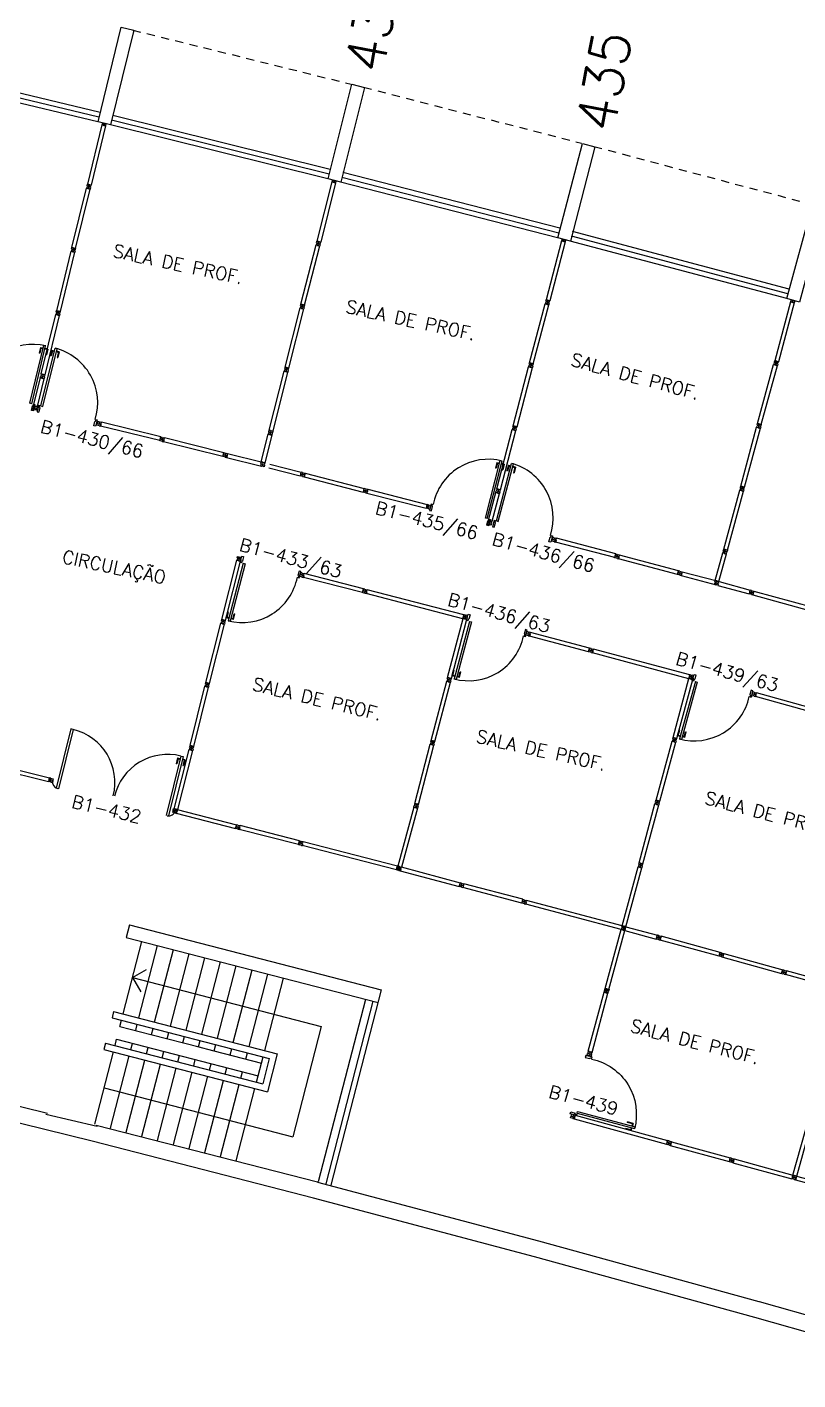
# Model space of a CAD drawing. Header units: millimetres. Extents: x 2757 to 3055, y 1102 to 1216.
# Drawn here: x 3011.05 to 3022.92, y 1173.91 to 1194.72 of the extents above; entities that cross this region are included whole.
import ezdxf

# ---------------------------------------------------------------- set-up
doc = ezdxf.new("R2010")
doc.units = ezdxf.units.MM
doc.linetypes.add('HIDDEN2', pattern=[0.1875, 0.125, -0.0625])
for name, color, linetype in [('BANC', 2, 'Continuous'), ('DIV', 2, 'Continuous'), ('ESC', 1, 'Continuous'), ('ESQ', 1, 'Continuous'), ('ESTR', 3, 'Continuous'), ('NOPILAR1', 2, 'Continuous'), ('PROJ', 1, 'HIDDEN2'), ('TEXTO', 2, 'Continuous'), ('TEXTO-ENDEREÇO', 2, 'Continuous'), ('USO1', 2, 'Continuous')]:
    doc.layers.add(name, color=color, linetype=linetype)
doc.styles.add('1', font='romans.shx')
doc.styles.add('NOPILAR', font='simplex.shx', dxfattribs={"height": 0.6})
doc.styles.add('UNB-100', font='simplex.shx', dxfattribs={"height": 0.2})
doc.styles.add('UNB-100-1', font='simplex.shx', dxfattribs={"height": 0.2})
doc.dimstyles.new('1-600', dxfattribs={"dimtxt": 1.1, "dimasz": 2.5, "dimexe": 2, "dimexo": 4, "dimgap": 0.2, "dimtad": 1, "dimdec": 0, "dimzin": 4, "dimdsep": 46, "dimlunit": 6, "dimtxsty": '1', "dimblk1": 'NONE', "dimblk2": 'NONE', "dimsah": 1, "dimcen": 0, "dimclrd": 2, "dimclre": 2, "dimclrt": 2, "dimadec": 0, "dimazin": 0, "dimtfac": 1, "dimtdec": 0, "dimtmove": 2, "dimatfit": 3, "dimldrblk": 'NONE', "dimfxl": 1, "dimtolj": 1, "dimtzin": 0, "dimarcsym": 0})

# ---------------------------------------------------------------- blocks, each defined once
blk = doc.blocks.new('DIVMT-SLC')
for p, q in [((-0.03, 0.03), (-0.03, 0.006)), ((-0.008, 0.03), (-0.03, 0.03)), ((-0.0185, 0.006), (-0.03, 0.006)), ((-0.0185, -0.006), (-0.0185, 0.006)), ((-0.008, 0.03), (-0.008, 0.02)), ((-0.008, 0.02), (0.008, 0.02)), ((-0.0051, 0), (0.0051, 0)), ((0.0051, 0), (-0.0051, 0)), ((-0.0051, 0), (0.0051, 0)), ((0, -0.0051), (0, 0.0051)), ((0, 0.0051), (0, -0.0051)), ((0.008, 0.03), (0.008, 0.02)), ((0.008, 0.03), (0.03, 0.03)), ((0.0205, 0.006), (0.03, 0.006)), ((0.0205, -0.006), (0.0205, 0.006)), ((0.0205, 0.006), (0.0205, -0.006)), ((0.0205, 0.006), (0.03, 0.006)), ((0.97, 0.03), (0.03, 0.03)), ((0.03, 0.006), (0.03, 0.03)), ((0.03, -0.03), (0.03, 0.03)), ((0.03, -0.005), (0.03, 0.005)), ((0.97, -0.03), (0.97, 0.03)), ((0.97, 0.03), (0.97, 0.009)), ((0.97, 0.009), (0.97, 0.027)), ((0.9795, 0.006), (0.97, 0.006)), ((0.97, -0.005), (0.97, 0.005)), ((0.9795, 0.006), (0.9795, -0.006)), ((1.0051, 0), (0.9949, 0)), ((1, 0.0051), (1, -0.0051)), ((-0.0185, -0.006), (-0.03, -0.006)), ((-0.03, -0.03), (-0.03, -0.006)), ((-0.008, -0.03), (-0.03, -0.03)), ((-0.008, -0.03), (-0.008, -0.02)), ((-0.008, -0.02), (0.008, -0.02)), ((0.008, -0.03), (0.008, -0.02)), ((0.008, -0.03), (0.03, -0.03)), ((0.0205, -0.006), (0.03, -0.006)), ((0.0205, -0.006), (0.03, -0.006)), ((0.03, -0.006), (0.03, -0.03)), ((0.97, -0.03), (0.03, -0.03)), ((0.9795, -0.006), (0.97, -0.006)), ((0.97, -0.009), (0.97, -0.027))]:
    blk.add_line(p, q)
blk = doc.blocks.new('DIV-SLC')
for p, q in [((-0.0051, 0), (0.0051, 0)), ((0, -0.0051), (0, 0.0051)), ((0.0205, 0.006), (0.03, 0.006)), ((0.0205, -0.006), (0.0205, 0.006)), ((0.03, 0.03), (0.97, 0.03)), ((0.03, 0.03), (0.03, -0.03)), ((0.03, 0.009), (0.03, 0.027)), ((0.03, 0.005), (0.03, -0.005)), ((0.97, 0.03), (0.97, -0.03)), ((0.9795, 0.006), (0.97, 0.006)), ((0.97, 0.005), (0.97, -0.005)), ((0.9795, -0.006), (0.9795, 0.006)), ((1.0051, 0), (0.9949, 0)), ((0.9949, 0), (1.0051, 0)), ((1, -0.0051), (1, 0.0051)), ((0.0205, -0.006), (0.03, -0.006)), ((0.03, -0.03), (0.03, -0.009)), ((0.03, -0.009), (0.03, -0.027)), ((0.03, -0.03), (0.97, -0.03)), ((0.9795, -0.006), (0.97, -0.006))]:
    blk.add_line(p, q)
blk = doc.blocks.new('MTT-SLC')
for p, q in [((-0.008, 0.03), (-0.03, 0.03)), ((-0.03, 0.03), (-0.03, 0.006)), ((-0.0185, 0.006), (-0.03, 0.006)), ((-0.0185, -0.006), (-0.0185, 0.006)), ((-0.008, 0.03), (-0.008, 0.02)), ((-0.008, 0.02), (0.008, 0.02)), ((-0.0051, 0), (0.0051, 0)), ((0, -0.0051), (0, 0.0051)), ((0.008, 0.03), (0.03, 0.03)), ((0.008, 0.03), (0.008, 0.02)), ((0.0205, -0.006), (0.0205, 0.006)), ((0.0205, 0.006), (0.03, 0.006)), ((0.03, 0.006), (0.03, 0.03)), ((-0.03, -0.03), (-0.03, -0.006)), ((-0.0185, -0.006), (-0.03, -0.006)), ((-0.008, -0.03), (-0.03, -0.03)), ((-0.008, -0.02), (0.008, -0.02)), ((-0.008, -0.03), (-0.008, -0.02)), ((0.008, -0.03), (0.008, -0.02)), ((0.008, -0.03), (0.03, -0.03)), ((0.0205, -0.006), (0.03, -0.006)), ((0.03, -0.006), (0.03, -0.03))]:
    blk.add_line(p, q)
blk = doc.blocks.new('PDVDP-SLC')
for p, q in [((0.112, 0.84), (0.112, -0.1)), ((0.147, 0.84), (0.112, 0.84)), ((0.147, 0.84), (0.147, -0.1)), ((1.853, 0.84), (1.888, 0.84)), ((1.853, 0.84), (1.853, -0.1)), ((1.888, 0.84), (1.888, -0.1)), ((0.009, 0), (-0.009, 0)), ((0, -0.012), (0, 0.01)), ((0.147, -0.1), (0.112, -0.1))]:
    blk.add_line(p, q)
for centre, radius, start, end in [((0.148, -0.002), 0.843, 0, 90), ((1.853, -0.002), 0.843, 90, 180), ((0.131, 0), 0.101, 180, 270), ((1.87, 0), 0.101, 270, 0)]:
    blk.add_arc(centre, radius, start, end)
blk = doc.blocks.new('ESCBSL-SLC')
for p, q in [((0.005, 3.105), (4.007, 3.105)), ((0.005, 3.105), (0.005, 2.905)), ((4.007, 3.105), (4.007, 0.005)), ((0.005, 2.905), (4.007, 2.905)), ((0.254, 1.755), (0.254, 2.905)), ((0.504, 1.755), (0.504, 2.905)), ((0.754, 1.755), (0.754, 2.905)), ((1.004, 1.755), (1.004, 2.905)), ((1.254, 1.755), (1.254, 2.905)), ((1.504, 1.755), (1.504, 2.905)), ((1.754, 1.755), (1.754, 2.905)), ((2.004, 1.755), (2.004, 2.905)), ((2.254, 1.755), (2.254, 2.905)), ((2.504, 1.755), (2.504, 2.905)), ((3.807, 2.905), (3.807, 0.005)), ((3.927, 2.905), (3.927, 0.005)), ((0.102, 1.755), (2.702, 1.755)), ((0.102, 1.755), (0.102, 1.655)), ((2.702, 1.755), (2.702, 1.152)), ((0.102, 1.655), (2.602, 1.655)), ((0.254, 1.555), (0.254, 1.655)), ((0.254, 1.555), (0.747, 1.555)), ((0.504, 1.555), (0.504, 1.655)), ((0.747, 1.555), (1.533, 1.555)), ((0.754, 1.555), (0.754, 1.655)), ((1.004, 1.555), (1.004, 1.655)), ((1.254, 1.555), (1.254, 1.655)), ((1.468, 1.555), (1.745, 1.555)), ((1.504, 1.555), (1.504, 1.655)), ((1.745, 1.555), (2.504, 1.555)), ((1.754, 1.555), (1.754, 1.655)), ((2.004, 1.555), (2.004, 1.655)), ((2.254, 1.555), (2.254, 1.655)), ((2.504, 1.252), (2.504, 1.655)), ((2.602, 1.655), (2.602, 1.252)), ((0.102, 1.252), (2.602, 1.252)), ((0.102, 1.252), (0.102, 1.152)), ((0.254, 1.352), (2.504, 1.352)), ((0.254, 1.252), (0.254, 1.352)), ((0.504, 1.252), (0.504, 1.352)), ((0.754, 1.252), (0.754, 1.352)), ((1.004, 1.252), (1.004, 1.352)), ((1.254, 1.252), (1.254, 1.352)), ((1.504, 1.252), (1.504, 1.352)), ((1.754, 1.252), (1.754, 1.352)), ((2.004, 1.252), (2.004, 1.352)), ((2.254, 1.252), (2.254, 1.352)), ((0.102, 1.152), (2.702, 1.152)), ((0.254, 0.005), (0.254, 1.152)), ((0.504, 0.005), (0.504, 1.152)), ((0.754, 0.005), (0.754, 1.152)), ((1.004, 0.005), (1.004, 1.152)), ((1.254, 0.005), (1.254, 1.152)), ((1.504, 0.005), (1.504, 1.152)), ((1.754, 0.005), (1.754, 1.152)), ((2.004, 0.005), (2.004, 1.152)), ((2.254, 0.005), (2.254, 1.152)), ((2.504, 0.005), (2.504, 1.152))]:
    blk.add_line(p, q)
blk = doc.blocks.new('PDV2E-SLC')
at = {"layer": 'DIV', "color": 1}
for p, q in [((0.023, 0.925), (0.063, 0.925)), ((0.023, 0.925), (0.023, 0.835)), ((0.033, 0.835), (0.023, 0.835)), ((0.033, 0.915), (0.063, 0.915)), ((0.033, 0.915), (0.033, 0.835)), ((0.138, 0.925), (0.097, 0.925)), ((0.128, 0.915), (0.097, 0.915)), ((0.128, 0.915), (0.128, 0.835)), ((0.128, 0.835), (0.137, 0.835)), ((0.138, 0.925), (0.138, 0.835))]:
    blk.add_line(p, q, dxfattribs=at)
at = {"layer": 'DIV'}
for p, q in [((0.065, 0.05), (0.065, 0.965)), ((0.095, 0.965), (0.065, 0.965)), ((0.095, 0.05), (0.095, 0.965)), ((0.049, 0.05), (0.029, 0.05)), ((0.029, 0.05), (0.029, 0.035)), ((0.029, 0.035), (0.029, -0.035)), ((0.049, 0.02), (0.049, 0.05)), ((0.049, 0.02), (0.059, 0.02)), ((0.059, -0.05), (0.059, 0.02)), ((0.065, 0.05), (0.095, 0.05)), ((0.928, -0.05), (0.928, 0.02)), ((0.938, 0.02), (0.928, 0.02)), ((0.938, 0.05), (0.958, 0.05)), ((0.938, 0.02), (0.938, 0.05)), ((0.958, 0.05), (0.958, 0.035)), ((0.958, 0.035), (0.958, -0.035)), ((0.029, -0.035), (0.029, -0.05)), ((0.029, -0.05), (0.059, -0.05)), ((0.958, -0.05), (0.928, -0.05)), ((0.958, -0.035), (0.958, -0.05))]:
    blk.add_line(p, q, dxfattribs=at)
at = {"layer": 'DIV', "color": 1}
blk.add_arc((0.062, 0.1), 0.865, 356.6786, 90, dxfattribs=at)
blk = doc.blocks.new('DIVINI-SLC')
for p, q in [((-0.005, 0), (0.005, 0)), ((-0.005, 0), (0.005, 0)), ((0.008, 0.02), (0, 0.02)), ((0, 0.001), (0, 0.02)), ((0, -0.005), (0, 0.005)), ((0, -0.005), (0, 0.005)), ((0, -0.02), (0, 0.001)), ((0.008, 0.03), (0.03, 0.03)), ((0.008, 0.03), (0.008, 0.02)), ((0.02, 0.006), (0.03, 0.006)), ((0.02, 0.006), (0.02, -0.006)), ((0.02, -0.006), (0.02, 0.006)), ((0.02, 0.006), (0.03, 0.006)), ((0.02, -0.004), (0.02, 0.004)), ((0.023, 0.006), (0.027, 0.006)), ((0.03, -0.03), (0.03, 0.03)), ((0.03, 0.03), (0.03, -0.03)), ((0.03, 0.03), (0.97, 0.03)), ((0.03, 0.009), (0.03, 0.027)), ((0.03, 0.009), (0.03, 0.027)), ((0.03, -0.005), (0.03, 0.005)), ((0.03, 0.005), (0.03, -0.005)), ((0.97, 0.03), (0.97, -0.03)), ((0.98, 0.006), (0.97, 0.006)), ((0.97, 0.005), (0.97, -0.005)), ((0.98, -0.006), (0.98, 0.006)), ((0.995, 0), (1.005, 0)), ((1.005, 0), (0.995, 0)), ((1, -0.005), (1, 0.005)), ((0, -0.02), (0.008, -0.02)), ((0.008, -0.03), (0.008, -0.02)), ((0.008, -0.03), (0.03, -0.03)), ((0.02, -0.006), (0.03, -0.006)), ((0.02, -0.006), (0.03, -0.006)), ((0.023, -0.006), (0.027, -0.006)), ((0.03, -0.009), (0.03, -0.027)), ((0.03, -0.009), (0.03, -0.027)), ((0.03, -0.03), (0.03, -0.009)), ((0.03, -0.03), (0.97, -0.03)), ((0.98, -0.006), (0.97, -0.006))]:
    blk.add_line(p, q)
blk = doc.blocks.new('MDIVMT-SLC')
for p, q in [((-0.03, 0.03), (-0.03, 0.006)), ((-0.008, 0.03), (-0.03, 0.03)), ((-0.0185, 0.006), (-0.03, 0.006)), ((-0.0185, -0.006), (-0.0185, 0.006)), ((-0.008, 0.03), (-0.008, 0.02)), ((-0.008, 0.02), (0.008, 0.02)), ((-0.0051, 0), (0.0051, 0)), ((-0.0051, 0), (0.0051, 0)), ((0, -0.0051), (0, 0.0051)), ((0, -0.0051), (0, 0.0051)), ((0.008, 0.03), (0.008, 0.02)), ((0.008, 0.03), (0.03, 0.03)), ((0.0205, 0.006), (0.03, 0.006)), ((0.0205, -0.006), (0.0205, 0.006)), ((0.0205, 0.006), (0.03, 0.006)), ((0.0205, -0.006), (0.0205, 0.006)), ((0.03, 0.03), (0.03, -0.03)), ((0.03, 0.03), (0.47, 0.03)), ((0.03, 0.006), (0.03, 0.03)), ((0.03, 0.009), (0.03, 0.027)), ((0.03, 0.005), (0.03, -0.005)), ((0.47, 0.03), (0.47, -0.03)), ((0.4795, 0.006), (0.47, 0.006)), ((0.47, 0.005), (0.47, -0.005)), ((0.4795, -0.006), (0.4795, 0.006)), ((0.4949, 0), (0.5051, 0)), ((0.5051, 0), (0.4949, 0)), ((0.5, -0.0051), (0.5, 0.0051)), ((-0.0185, -0.006), (-0.03, -0.006)), ((-0.03, -0.03), (-0.03, -0.006)), ((-0.008, -0.03), (-0.03, -0.03)), ((-0.008, -0.03), (-0.008, -0.02)), ((-0.008, -0.02), (0.008, -0.02)), ((0.008, -0.03), (0.008, -0.02)), ((0.008, -0.03), (0.03, -0.03)), ((0.0205, -0.006), (0.03, -0.006)), ((0.0205, -0.006), (0.03, -0.006)), ((0.03, -0.006), (0.03, -0.03)), ((0.03, -0.03), (0.03, -0.009)), ((0.03, -0.009), (0.03, -0.027)), ((0.03, -0.03), (0.47, -0.03)), ((0.4795, -0.006), (0.47, -0.006))]:
    blk.add_line(p, q)
blk = doc.blocks.new('PDV2D-SLC')
at = {"layer": 'DIV'}
for p, q in [((0.03, 0.05), (0.06, 0.05)), ((0.03, 0.035), (0.03, 0.05)), ((0.03, -0.035), (0.03, 0.035)), ((0.06, 0.05), (0.06, -0.02)), ((0.941, 0.05), (0.941, -0.02)), ((0.971, 0.05), (0.941, 0.05)), ((0.971, 0.035), (0.971, 0.05)), ((0.971, -0.035), (0.971, 0.035)), ((0.03, -0.05), (0.03, -0.035)), ((0.05, -0.05), (0.03, -0.05)), ((0.05, -0.02), (0.06, -0.02)), ((0.05, -0.02), (0.05, -0.05)), ((0.079, -0.05), (0.109, -0.05)), ((0.079, -0.05), (0.079, -0.965)), ((0.109, -0.05), (0.109, -0.965)), ((0.951, -0.02), (0.941, -0.02)), ((0.951, -0.02), (0.951, -0.05)), ((0.951, -0.05), (0.971, -0.05)), ((0.971, -0.05), (0.971, -0.035)), ((0.109, -0.965), (0.079, -0.965))]:
    blk.add_line(p, q, dxfattribs=at)
at = {"layer": 'DIV', "color": 1}
for p, q in [((0.036, -0.925), (0.036, -0.835)), ((0.046, -0.835), (0.036, -0.835)), ((0.036, -0.925), (0.076, -0.925)), ((0.046, -0.915), (0.046, -0.835)), ((0.046, -0.915), (0.076, -0.915)), ((0.141, -0.915), (0.111, -0.915)), ((0.151, -0.925), (0.111, -0.925)), ((0.141, -0.915), (0.141, -0.835)), ((0.141, -0.835), (0.151, -0.835)), ((0.151, -0.925), (0.151, -0.835))]:
    blk.add_line(p, q, dxfattribs=at)
blk.add_arc((0.076, -0.1), 0.865, 270, 3.3214, dxfattribs=at)
blk = doc.blocks.new('*D105')
at = {"layer": 'DEFPOINTS', "color": 0, "transparency": 16777216}
for p in [(3020.102, 1199.512), (2994.816, 1198.615), (2994.524, 1197.144), (3030.185, 1190.02), (3029.769, 1188.579)]:
    blk.add_point(p, dxfattribs=at)
at = {"layer": 'USO1', "color": 2, "lineweight": -2, "transparency": 16777216}
for p, q in [((2995.594, 1202.539), (2996.469, 1206.951)), ((3031.294, 1193.864), (3032.541, 1198.185))]:
    blk.add_line(p, q, dxfattribs=at)
blk.add_arc((2911.608, 779.136), 434.15, 73.90244, 78.78048, dxfattribs=at)
at = {"layer": 'USO1', "color": 2, "transparency": 16777216, "insert": (3014.347, 1201.916), "char_height": 1.1, "attachment_point": 5, "rotation": 346.3415, "style": '1'}
blk.add_mtext('\\A1;Serviço Social', dxfattribs=at)
blk = doc.blocks.new('_NONE')
at = {"color": 0, "linetype": 'ByBlock'}
blk.add_circle((0, 0), 0.25, dxfattribs=at)
blk = doc.blocks.new('PILAR-SLC')
blk.add_lwpolyline([(0.2, 0), (0.2, -1.5), (0, -1.5), (0, 0)], close=True)

msp = doc.modelspace()

# ---------------------------------------------------------------- linework, layer by layer
at = {"layer": 'BANC'}
for p, q in [((3011.366, 1178.011), (3008.697, 1178.672)), ((3012.052, 1177.584), (3008.637, 1178.429)), ((3011.339, 1178), (3012.128, 1177.817)), ((3015.522, 1176.952), (3012.114, 1177.826)), ((3015.46, 1176.71), (3012.052, 1177.584)), ((3018.925, 1176.048), (3015.524, 1176.951)), ((3018.86, 1175.806), (3015.46, 1176.71)), ((3022.319, 1175.115), (3018.927, 1176.047)), ((3022.253, 1174.874), (3018.86, 1175.806)), ((3025.706, 1174.153), (3022.321, 1175.114)), ((3025.638, 1173.913), (3022.253, 1174.874))]:
    msp.add_line(p, q, dxfattribs=at)
at = {"layer": 'DIV'}
for p, q in [((3014.778, 1188.516), (3014.764, 1188.458)), ((3014.773, 1188.492), (3014.77, 1188.482)), ((3014.779, 1188.479), (3014.77, 1188.481)), ((3014.782, 1188.49), (3014.773, 1188.493)), ((3014.779, 1188.479), (3014.782, 1188.49)), ((3014.795, 1188.481), (3014.805, 1188.478)), ((3014.805, 1188.478), (3014.795, 1188.481)), ((3014.799, 1188.475), (3014.802, 1188.485)), ((3014.079, 1188.171), (3014.073, 1188.148)), ((3014.084, 1188.145), (3014.073, 1188.148)), ((3014.1, 1188.166), (3014.079, 1188.171)), ((3014.082, 1188.133), (3014.084, 1188.145)), ((3014.1, 1188.166), (3014.098, 1188.156)), ((3014.098, 1188.156), (3014.113, 1188.152)), ((3014.1, 1188.13), (3014.102, 1188.139)), ((3014.1, 1188.13), (3014.102, 1188.139)), ((3014.116, 1188.162), (3014.113, 1188.152)), ((3014.116, 1188.162), (3014.137, 1188.157)), ((3014.137, 1188.157), (3014.123, 1188.098)), ((3014.132, 1188.133), (3014.137, 1188.157)), ((3014.132, 1188.136), (3014.137, 1188.154)), ((3014.137, 1188.157), (3014.675, 1188.025)), ((3014.065, 1188.113), (3014.07, 1188.136)), ((3014.086, 1188.107), (3014.065, 1188.113)), ((3014.082, 1188.133), (3014.07, 1188.136)), ((3014.086, 1188.107), (3014.088, 1188.117)), ((3014.088, 1188.117), (3014.104, 1188.113)), ((3014.096, 1188.136), (3014.106, 1188.133)), ((3014.096, 1188.136), (3014.106, 1188.133)), ((3014.102, 1188.103), (3014.104, 1188.113)), ((3014.102, 1188.103), (3014.123, 1188.098)), ((3014.119, 1188.124), (3014.122, 1188.135)), ((3014.119, 1188.124), (3014.122, 1188.135)), ((3014.119, 1188.124), (3014.129, 1188.122)), ((3014.119, 1188.124), (3014.129, 1188.122)), ((3014.122, 1188.135), (3014.132, 1188.133)), ((3014.122, 1188.135), (3014.132, 1188.133)), ((3014.129, 1188.122), (3014.123, 1188.098)), ((3014.123, 1188.098), (3014.128, 1188.119)), ((3014.123, 1188.098), (3014.661, 1187.966)), ((3014.128, 1188.119), (3014.124, 1188.101)), ((3014.131, 1188.132), (3014.129, 1188.123)), ((3014.774, 1187.937), (3015.256, 1187.814)), ((3014.789, 1187.996), (3015.271, 1187.872)), ((3015.271, 1187.872), (3015.256, 1187.814)), ((3015.262, 1187.838), (3015.256, 1187.814)), ((3015.277, 1187.809), (3015.256, 1187.814)), ((3015.264, 1187.848), (3015.262, 1187.839)), ((3015.271, 1187.835), (3015.262, 1187.838)), ((3015.271, 1187.835), (3015.262, 1187.838)), ((3015.265, 1187.849), (3015.271, 1187.872)), ((3015.274, 1187.847), (3015.265, 1187.849)), ((3015.274, 1187.847), (3015.265, 1187.849)), ((3015.292, 1187.867), (3015.271, 1187.872)), ((3015.271, 1187.835), (3015.274, 1187.847)), ((3015.274, 1187.847), (3015.271, 1187.835)), ((3015.277, 1187.809), (3015.279, 1187.819)), ((3015.295, 1187.815), (3015.279, 1187.819)), ((3015.297, 1187.835), (3015.287, 1187.837)), ((3015.287, 1187.837), (3015.297, 1187.835)), ((3015.297, 1187.835), (3015.287, 1187.837)), ((3015.292, 1187.867), (3015.289, 1187.857)), ((3015.305, 1187.853), (3015.289, 1187.857)), ((3015.291, 1187.831), (3015.293, 1187.841)), ((3015.293, 1187.841), (3015.291, 1187.831)), ((3015.292, 1187.805), (3015.295, 1187.815)), ((3015.292, 1187.805), (3015.314, 1187.799)), ((3015.307, 1187.863), (3015.305, 1187.853)), ((3015.307, 1187.863), (3015.329, 1187.857)), ((3015.312, 1187.837), (3015.309, 1187.825)), ((3015.309, 1187.825), (3015.32, 1187.823)), ((3015.312, 1187.837), (3015.323, 1187.834)), ((3015.314, 1187.799), (3015.32, 1187.823)), ((3015.329, 1187.857), (3015.323, 1187.834)), ((3021.773, 1186.69), (3021.757, 1186.632)), ((3021.773, 1186.69), (3021.757, 1186.632)), ((3021.773, 1186.653), (3021.763, 1186.655)), ((3021.773, 1186.653), (3021.763, 1186.655)), ((3021.766, 1186.666), (3021.764, 1186.656)), ((3021.766, 1186.666), (3021.764, 1186.656)), ((3021.776, 1186.664), (3021.767, 1186.667)), ((3021.776, 1186.664), (3021.767, 1186.667)), ((3021.773, 1186.653), (3021.776, 1186.664)), ((3021.773, 1186.653), (3021.776, 1186.664)), ((3021.799, 1186.652), (3021.789, 1186.655)), ((3021.789, 1186.655), (3021.799, 1186.652)), ((3021.789, 1186.655), (3021.799, 1186.652)), ((3021.799, 1186.652), (3021.789, 1186.655)), ((3021.793, 1186.648), (3021.795, 1186.658)), ((3021.793, 1186.648), (3021.795, 1186.658)), ((3021.06, 1186.297), (3021.067, 1186.32)), ((3021.082, 1186.292), (3021.06, 1186.297)), ((3021.078, 1186.317), (3021.067, 1186.32)), ((3021.076, 1186.355), (3021.07, 1186.332)), ((3021.081, 1186.329), (3021.07, 1186.332)), ((3021.097, 1186.35), (3021.076, 1186.355)), ((3021.078, 1186.317), (3021.081, 1186.329)), ((3021.082, 1186.292), (3021.084, 1186.301)), ((3021.084, 1186.301), (3021.1, 1186.297)), ((3021.092, 1186.32), (3021.102, 1186.317)), ((3021.092, 1186.32), (3021.102, 1186.317)), ((3021.097, 1186.35), (3021.094, 1186.34)), ((3021.094, 1186.34), (3021.11, 1186.336)), ((3021.096, 1186.314), (3021.098, 1186.323)), ((3021.096, 1186.314), (3021.098, 1186.323)), ((3021.097, 1186.287), (3021.1, 1186.297)), ((3021.097, 1186.287), (3021.118, 1186.282)), ((3021.112, 1186.346), (3021.11, 1186.336)), ((3021.112, 1186.346), (3021.134, 1186.34)), ((3021.115, 1186.308), (3021.118, 1186.319)), ((3021.115, 1186.308), (3021.118, 1186.319)), ((3021.115, 1186.308), (3021.125, 1186.305)), ((3021.115, 1186.308), (3021.125, 1186.305)), ((3021.134, 1186.34), (3021.118, 1186.282)), ((3021.118, 1186.319), (3021.128, 1186.317)), ((3021.118, 1186.319), (3021.128, 1186.317)), ((3021.125, 1186.305), (3021.118, 1186.282)), ((3021.118, 1186.282), (3021.124, 1186.302)), ((3021.118, 1186.282), (3021.654, 1186.141)), ((3021.124, 1186.302), (3021.119, 1186.285)), ((3021.127, 1186.316), (3021.125, 1186.306)), ((3021.128, 1186.317), (3021.134, 1186.34)), ((3021.128, 1186.32), (3021.133, 1186.337)), ((3021.134, 1186.34), (3021.67, 1186.199)), ((3016.229, 1186.078), (3016.223, 1186.055)), ((3016.25, 1186.073), (3016.229, 1186.078)), ((3016.25, 1186.073), (3016.248, 1186.063)), ((3016.248, 1186.063), (3016.263, 1186.059)), ((3016.266, 1186.069), (3016.263, 1186.059)), ((3016.266, 1186.069), (3016.287, 1186.063)), ((3016.272, 1186.005), (3016.287, 1186.063)), ((3016.281, 1186.04), (3016.287, 1186.063)), ((3017.775, 1185.677), (3016.287, 1186.063)), ((3021.684, 1186.132), (3022.163, 1186.001)), ((3021.7, 1186.19), (3022.179, 1186.059)), ((3022.179, 1186.059), (3022.163, 1186.001)), ((3022.173, 1186.036), (3022.179, 1186.059)), ((3022.2, 1186.053), (3022.179, 1186.059)), ((3016.214, 1186.02), (3016.22, 1186.043)), ((3016.236, 1186.014), (3016.214, 1186.02)), ((3016.231, 1186.04), (3016.22, 1186.043)), ((3016.234, 1186.052), (3016.223, 1186.055)), ((3016.231, 1186.04), (3016.234, 1186.052)), ((3016.236, 1186.014), (3016.238, 1186.024)), ((3016.238, 1186.024), (3016.254, 1186.02)), ((3016.246, 1186.043), (3016.256, 1186.04)), ((3016.256, 1186.04), (3016.246, 1186.043)), ((3016.246, 1186.043), (3016.256, 1186.04)), ((3016.252, 1186.046), (3016.25, 1186.037)), ((3016.25, 1186.037), (3016.252, 1186.046)), ((3016.251, 1186.01), (3016.254, 1186.02)), ((3016.251, 1186.01), (3016.272, 1186.005)), ((3016.272, 1186.042), (3016.269, 1186.031)), ((3016.269, 1186.031), (3016.272, 1186.042)), ((3016.269, 1186.031), (3016.278, 1186.028)), ((3016.269, 1186.031), (3016.278, 1186.028)), ((3016.272, 1186.042), (3016.281, 1186.04)), ((3016.272, 1186.042), (3016.281, 1186.04)), ((3016.278, 1186.028), (3016.272, 1186.005)), ((3017.76, 1185.619), (3016.272, 1186.005)), ((3016.279, 1186.029), (3016.281, 1186.039)), ((3022.17, 1186.024), (3022.163, 1186.001)), ((3022.185, 1185.995), (3022.163, 1186.001)), ((3022.173, 1186.035), (3022.17, 1186.025)), ((3022.179, 1186.022), (3022.17, 1186.024)), ((3022.179, 1186.022), (3022.17, 1186.024)), ((3022.182, 1186.033), (3022.173, 1186.036)), ((3022.182, 1186.033), (3022.173, 1186.036)), ((3022.182, 1186.033), (3022.179, 1186.022)), ((3022.179, 1186.022), (3022.182, 1186.033)), ((3022.185, 1185.995), (3022.187, 1186.005)), ((3022.203, 1186.001), (3022.187, 1186.005)), ((3022.205, 1186.021), (3022.195, 1186.023)), ((3022.195, 1186.023), (3022.205, 1186.021)), ((3022.205, 1186.021), (3022.195, 1186.023)), ((3022.2, 1186.053), (3022.198, 1186.043)), ((3022.213, 1186.039), (3022.198, 1186.043)), ((3022.202, 1186.027), (3022.199, 1186.017)), ((3022.199, 1186.017), (3022.202, 1186.027)), ((3022.2, 1185.991), (3022.203, 1186.001)), ((3022.2, 1185.991), (3022.221, 1185.985)), ((3022.216, 1186.049), (3022.213, 1186.039)), ((3022.216, 1186.049), (3022.237, 1186.043)), ((3022.22, 1186.023), (3022.216, 1186.011)), ((3022.216, 1186.011), (3022.228, 1186.008)), ((3022.22, 1186.023), (3022.231, 1186.02)), ((3022.221, 1185.985), (3022.228, 1186.008)), ((3022.237, 1186.043), (3022.231, 1186.02)), ((3017.76, 1185.619), (3017.775, 1185.677)), ((3017.765, 1185.639), (3017.761, 1185.622)), ((3017.766, 1185.643), (3017.769, 1185.653)), ((3017.775, 1185.64), (3017.766, 1185.642)), ((3017.778, 1185.652), (3017.769, 1185.654)), ((3017.775, 1185.677), (3017.77, 1185.657)), ((3017.77, 1185.657), (3017.774, 1185.674)), ((3017.778, 1185.652), (3017.775, 1185.64)), ((3017.802, 1185.639), (3017.792, 1185.642)), ((3017.798, 1185.646), (3017.795, 1185.636)), ((3019.694, 1185.11), (3019.7, 1185.133)), ((3019.715, 1185.104), (3019.694, 1185.11)), ((3019.711, 1185.13), (3019.7, 1185.133)), ((3019.709, 1185.168), (3019.703, 1185.145)), ((3019.714, 1185.142), (3019.703, 1185.145)), ((3019.731, 1185.162), (3019.709, 1185.168)), ((3019.711, 1185.13), (3019.714, 1185.142)), ((3019.715, 1185.104), (3019.718, 1185.114)), ((3019.718, 1185.114), (3019.733, 1185.11)), ((3019.726, 1185.132), (3019.736, 1185.13)), ((3019.736, 1185.13), (3019.726, 1185.132)), ((3019.726, 1185.132), (3019.736, 1185.13)), ((3019.731, 1185.162), (3019.728, 1185.152)), ((3019.728, 1185.152), (3019.743, 1185.148)), ((3019.732, 1185.136), (3019.729, 1185.126)), ((3019.729, 1185.126), (3019.732, 1185.136)), ((3019.731, 1185.1), (3019.733, 1185.11)), ((3019.731, 1185.1), (3019.752, 1185.094)), ((3019.746, 1185.158), (3019.743, 1185.148)), ((3019.746, 1185.158), (3019.767, 1185.152)), ((3019.752, 1185.132), (3019.749, 1185.12)), ((3019.749, 1185.12), (3019.752, 1185.132)), ((3019.749, 1185.12), (3019.758, 1185.118)), ((3019.749, 1185.12), (3019.758, 1185.118)), ((3019.752, 1185.094), (3019.767, 1185.152)), ((3019.752, 1185.132), (3019.761, 1185.129)), ((3019.752, 1185.132), (3019.761, 1185.129)), ((3019.758, 1185.118), (3019.752, 1185.094)), ((3021.236, 1184.696), (3019.752, 1185.094)), ((3019.758, 1185.119), (3019.761, 1185.128)), ((3019.761, 1185.129), (3019.767, 1185.152)), ((3021.252, 1184.754), (3019.767, 1185.152)), ((3021.236, 1184.696), (3021.252, 1184.754)), ((3021.242, 1184.716), (3021.237, 1184.699)), ((3021.243, 1184.72), (3021.245, 1184.73)), ((3021.252, 1184.717), (3021.243, 1184.719)), ((3021.252, 1184.754), (3021.246, 1184.734)), ((3021.246, 1184.734), (3021.251, 1184.751)), ((3021.255, 1184.728), (3021.246, 1184.731)), ((3021.255, 1184.728), (3021.252, 1184.717)), ((3021.278, 1184.716), (3021.268, 1184.718)), ((3021.274, 1184.722), (3021.272, 1184.712)), ((3013.369, 1183.477), (3013.348, 1183.389)), ((3013.357, 1183.387), (3013.348, 1183.389)), ((3013.376, 1183.465), (3013.357, 1183.387)), ((3013.369, 1183.477), (3013.408, 1183.467)), ((3013.376, 1183.465), (3013.405, 1183.458)), ((3013.422, 1183.505), (3013.451, 1183.498)), ((3013.468, 1183.442), (3013.439, 1183.449)), ((3013.481, 1183.45), (3013.442, 1183.459)), ((3013.468, 1183.442), (3013.45, 1183.364)), ((3013.45, 1183.364), (3013.459, 1183.362)), ((3013.481, 1183.45), (3013.459, 1183.362)), ((3013.293, 1182.641), (3013.307, 1182.699)), ((3013.298, 1182.661), (3013.294, 1182.644)), ((3013.299, 1182.665), (3013.301, 1182.675)), ((3013.308, 1182.662), (3013.299, 1182.664)), ((3013.307, 1182.699), (3013.302, 1182.679)), ((3013.302, 1182.679), (3013.307, 1182.696)), ((3013.311, 1182.673), (3013.302, 1182.676)), ((3013.311, 1182.673), (3013.308, 1182.662)), ((3013.334, 1182.661), (3013.324, 1182.664)), ((3013.33, 1182.668), (3013.328, 1182.658)), ((3016.736, 1181.758), (3015.286, 1182.13)), ((3016.751, 1181.816), (3015.301, 1182.188)), ((3016.736, 1181.758), (3016.751, 1181.816)), ((3016.741, 1181.778), (3016.736, 1181.761)), ((3016.742, 1181.782), (3016.744, 1181.792)), ((3016.751, 1181.779), (3016.742, 1181.781)), ((3016.751, 1181.816), (3016.745, 1181.796)), ((3016.745, 1181.796), (3016.75, 1181.813)), ((3016.754, 1181.79), (3016.745, 1181.793)), ((3016.754, 1181.79), (3016.751, 1181.779)), ((3016.777, 1181.778), (3016.767, 1181.781)), ((3016.773, 1181.784), (3016.771, 1181.774)), ((3018.682, 1181.303), (3018.676, 1181.28)), ((3018.687, 1181.277), (3018.676, 1181.28)), ((3018.703, 1181.297), (3018.682, 1181.303)), ((3018.684, 1181.265), (3018.687, 1181.277)), ((3018.703, 1181.297), (3018.701, 1181.288)), ((3018.701, 1181.288), (3018.716, 1181.284)), ((3018.705, 1181.271), (3018.702, 1181.261)), ((3018.702, 1181.261), (3018.705, 1181.271)), ((3018.719, 1181.293), (3018.716, 1181.284)), ((3018.719, 1181.293), (3018.74, 1181.288)), ((3018.725, 1181.23), (3018.74, 1181.288)), ((3018.734, 1181.264), (3018.74, 1181.288)), ((3020.209, 1180.898), (3018.74, 1181.288)), ((3018.667, 1181.245), (3018.673, 1181.268)), ((3018.688, 1181.239), (3018.667, 1181.245)), ((3018.684, 1181.265), (3018.673, 1181.268)), ((3018.688, 1181.239), (3018.69, 1181.249)), ((3018.69, 1181.249), (3018.706, 1181.245)), ((3018.698, 1181.268), (3018.708, 1181.265)), ((3018.708, 1181.265), (3018.698, 1181.268)), ((3018.698, 1181.268), (3018.708, 1181.265)), ((3018.703, 1181.235), (3018.706, 1181.245)), ((3018.703, 1181.235), (3018.725, 1181.23)), ((3018.725, 1181.267), (3018.722, 1181.255)), ((3018.722, 1181.255), (3018.725, 1181.267)), ((3018.722, 1181.255), (3018.731, 1181.253)), ((3018.722, 1181.255), (3018.731, 1181.253)), ((3018.725, 1181.267), (3018.734, 1181.264)), ((3018.725, 1181.267), (3018.734, 1181.264)), ((3018.731, 1181.253), (3018.725, 1181.23)), ((3020.194, 1180.84), (3018.725, 1181.23)), ((3018.731, 1181.254), (3018.734, 1181.263)), ((3020.226, 1180.863), (3020.236, 1180.861)), ((3020.232, 1180.867), (3020.229, 1180.857)), ((3020.252, 1180.862), (3020.249, 1180.851)), ((3020.252, 1180.825), (3020.267, 1180.883)), ((3020.252, 1180.862), (3020.261, 1180.86)), ((3020.258, 1180.849), (3020.261, 1180.859)), ((3020.267, 1180.883), (3020.262, 1180.863)), ((3020.262, 1180.863), (3020.267, 1180.88)), ((3020.267, 1180.883), (3020.751, 1180.75)), ((3020.249, 1180.851), (3020.258, 1180.848)), ((3020.257, 1180.845), (3020.252, 1180.828)), ((3020.252, 1180.825), (3020.735, 1180.693)), ((3020.735, 1180.693), (3020.751, 1180.75)), ((3020.742, 1180.716), (3020.735, 1180.693)), ((3020.757, 1180.687), (3020.735, 1180.693)), ((3020.742, 1180.717), (3020.745, 1180.726)), ((3020.751, 1180.713), (3020.742, 1180.716)), ((3020.751, 1180.713), (3020.742, 1180.716)), ((3020.745, 1180.727), (3020.751, 1180.75)), ((3020.754, 1180.725), (3020.745, 1180.727)), ((3020.754, 1180.725), (3020.745, 1180.727)), ((3020.772, 1180.745), (3020.751, 1180.75)), ((3020.754, 1180.725), (3020.751, 1180.713)), ((3020.751, 1180.713), (3020.754, 1180.725)), ((3020.757, 1180.687), (3020.759, 1180.696)), ((3020.775, 1180.692), (3020.759, 1180.696)), ((3020.777, 1180.712), (3020.767, 1180.715)), ((3020.767, 1180.715), (3020.777, 1180.712)), ((3020.777, 1180.712), (3020.767, 1180.715)), ((3020.772, 1180.745), (3020.77, 1180.735)), ((3020.785, 1180.731), (3020.77, 1180.735)), ((3020.774, 1180.719), (3020.771, 1180.709)), ((3020.771, 1180.709), (3020.774, 1180.719)), ((3020.772, 1180.683), (3020.775, 1180.692)), ((3020.772, 1180.683), (3020.793, 1180.677)), ((3020.788, 1180.74), (3020.785, 1180.731)), ((3020.788, 1180.74), (3020.809, 1180.735)), ((3020.789, 1180.703), (3020.792, 1180.715)), ((3020.789, 1180.703), (3020.8, 1180.7)), ((3020.792, 1180.715), (3020.803, 1180.712)), ((3020.793, 1180.677), (3020.8, 1180.7)), ((3020.809, 1180.735), (3020.803, 1180.712)), ((3019.933, 1179.874), (3019.949, 1179.932)), ((3019.939, 1179.894), (3019.934, 1179.877)), ((3019.949, 1179.895), (3019.939, 1179.897)), ((3019.94, 1179.898), (3019.942, 1179.908)), ((3019.952, 1179.906), (3019.942, 1179.909)), ((3019.949, 1179.932), (3019.943, 1179.912)), ((3019.943, 1179.912), (3019.948, 1179.929)), ((3019.952, 1179.906), (3019.949, 1179.895)), ((3019.975, 1179.894), (3019.965, 1179.897)), ((3019.971, 1179.9), (3019.969, 1179.89)), ((3019.446, 1177.965), (3019.456, 1177.963)), ((3019.449, 1177.959), (3019.452, 1177.969)), ((3019.469, 1177.953), (3019.472, 1177.964)), ((3019.469, 1177.953), (3019.478, 1177.95)), ((3019.488, 1177.985), (3019.472, 1177.927)), ((3019.472, 1177.964), (3019.481, 1177.962)), ((3019.472, 1177.927), (3019.477, 1177.947)), ((3019.477, 1177.947), (3019.473, 1177.93)), ((3019.481, 1177.961), (3019.478, 1177.951)), ((3019.482, 1177.965), (3019.487, 1177.982)), ((3019.488, 1177.985), (3020.909, 1177.594)), ((3019.472, 1177.927), (3020.893, 1177.536)), ((3020.909, 1177.594), (3020.893, 1177.536)), ((3020.9, 1177.559), (3020.893, 1177.536)), ((3020.915, 1177.53), (3020.893, 1177.536)), ((3020.903, 1177.57), (3020.9, 1177.56)), ((3020.909, 1177.557), (3020.9, 1177.559)), ((3020.909, 1177.557), (3020.9, 1177.559)), ((3020.903, 1177.571), (3020.909, 1177.594)), ((3020.912, 1177.568), (3020.903, 1177.571)), ((3020.912, 1177.568), (3020.903, 1177.571)), ((3020.931, 1177.588), (3020.909, 1177.594)), ((3020.912, 1177.568), (3020.909, 1177.557)), ((3020.909, 1177.557), (3020.912, 1177.568)), ((3020.915, 1177.53), (3020.917, 1177.54)), ((3020.933, 1177.536), (3020.917, 1177.54)), ((3020.935, 1177.556), (3020.925, 1177.559)), ((3020.925, 1177.559), (3020.935, 1177.556)), ((3020.935, 1177.556), (3020.925, 1177.559)), ((3020.931, 1177.588), (3020.928, 1177.579)), ((3020.943, 1177.574), (3020.928, 1177.579)), ((3020.932, 1177.562), (3020.929, 1177.552)), ((3020.929, 1177.552), (3020.932, 1177.562)), ((3020.93, 1177.526), (3020.933, 1177.536)), ((3020.93, 1177.526), (3020.951, 1177.52)), ((3020.946, 1177.584), (3020.943, 1177.574)), ((3020.946, 1177.584), (3020.967, 1177.578)), ((3020.95, 1177.558), (3020.947, 1177.547)), ((3020.947, 1177.547), (3020.958, 1177.544)), ((3020.95, 1177.558), (3020.961, 1177.555)), ((3020.951, 1177.52), (3020.958, 1177.544)), ((3020.967, 1177.578), (3020.961, 1177.555))]:
    msp.add_line(p, q, dxfattribs=at)
at = {"layer": 'ESC'}
for p, q in [((3012.676, 1180.099), (3012.891, 1180.226)), ((3012.676, 1180.099), (3015.58, 1179.348)), ((3012.676, 1180.099), (3012.803, 1179.883)), ((3015.58, 1179.348), (3015.142, 1177.652)), ((3012.237, 1178.403), (3015.142, 1177.652))]:
    msp.add_line(p, q, dxfattribs=at)
at = {"layer": 'ESQ'}
for p, q in [((3012.175, 1193.404), (3008.821, 1194.204)), ((3012.14, 1193.258), (3008.786, 1194.058)), ((3012.158, 1193.331), (3008.804, 1194.131)), ((3015.718, 1192.528), (3012.371, 1193.357)), ((3015.682, 1192.383), (3012.335, 1193.211)), ((3015.7, 1192.455), (3012.353, 1193.284)), ((3019.216, 1191.477), (3015.876, 1192.334)), ((3019.234, 1191.549), (3015.894, 1192.406)), ((3019.253, 1191.622), (3015.913, 1192.479)), ((3022.761, 1190.613), (3019.428, 1191.499)), ((3022.78, 1190.686), (3019.448, 1191.571)), ((3022.742, 1190.541), (3019.409, 1191.426))]:
    msp.add_line(p, q, dxfattribs=at)
at = {"layer": 'PROJ'}
for p, q in [((3012.677, 1194.671), (3016.037, 1193.84)), ((3016.23, 1193.791), (3019.583, 1192.931)), ((3019.776, 1192.881), (3023.121, 1191.992))]:
    msp.add_line(p, q, dxfattribs=at)

# ---------------------------------------------------------------- block references
at = {"layer": 'DIV'}
for name, p, rotation in [('DIVINI-SLC', (3012.237, 1193.235), 256.4349757123217), ('DIVMT-SLC', (3012.002, 1192.263), 256.1380592458077), ('DIVINI-SLC', (3015.778, 1192.358), 255.9471757123216), ('DIVMT-SLC', (3011.765, 1191.291), 256.3892401987343), ('DIVMT-SLC', (3015.535, 1191.388), 255.6502592458077), ('DIVINI-SLC', (3019.312, 1191.452), 255.4593757123216), ('DIVMT-SLC', (3015.289, 1190.419), 255.9014401987343), ('DIVMT-SLC', (3019.061, 1190.484), 255.1624592458077), ('DIVINI-SLC', (3022.838, 1190.515), 254.9715757123216), ('DIVMT-SLC', (3011.529, 1190.32), 256.3314040021593), ('PDV2D-SLC', (3011.189, 1188.857), 166.5068976035728), ('PDV2E-SLC', (3011.189, 1188.857), 346.0608582532916), ('MTT-SLC', (3011.292, 1189.348), 346.0817436579633), ('DIVMT-SLC', (3015.045, 1189.449), 255.8436040021593), ('DIVMT-SLC', (3018.807, 1189.516), 255.4136401987343), ('DIVMT-SLC', (3022.578, 1189.549), 254.6746592458077), ('MDIVMT-SLC', (3011.174, 1188.86), 76.34150666988074), ('DIVMT-SLC', (3012.16, 1188.617), 346.2337395974364), ('DIVMT-SLC', (3018.554, 1188.549), 255.3558040021593), ('DIVMT-SLC', (3022.316, 1188.584), 254.9258401987342), ('DIVMT-SLC', (3013.131, 1188.376), 346.0092679424476), ('MDIVMT-SLC', (3014.678, 1187.993), 75.85370666988075), ('MTT-SLC', (3014.8, 1188.48), 166.038406662322), ('PDV2D-SLC', (3018.198, 1187.09), 165.5312976035728), ('PDV2E-SLC', (3018.198, 1187.09), 345.0852582532916), ('DIVMT-SLC', (3016.261, 1187.587), 165.5944233087274), ('DIVMT-SLC', (3017.229, 1187.339), 165.6346485012792), ('MDIVMT-SLC', (3018.174, 1187.096), 75.36590666988074), ('MTT-SLC', (3018.301, 1187.581), 345.1061436579633), ('DIVMT-SLC', (3022.055, 1187.619), 254.8680040021593), ('DIVMT-SLC', (3019.165, 1186.834), 345.2581395974364), ('MTT-SLC', (3021.794, 1186.653), 165.062806662322), ('MTT-SLC', (3021.794, 1186.653), 165.062806662322), ('DIVMT-SLC', (3014.314, 1186.54), 255.8635788716892), ('PDV2D-SLC', (3014.314, 1186.54), 345.4697243570378), ('DIVMT-SLC', (3020.131, 1186.577), 345.0336679424477), ('MDIVMT-SLC', (3021.663, 1186.169), 74.87810666988074), ('DIVMT-SLC', (3015.282, 1186.291), 345.5743700636278), ('DIVMT-SLC', (3023.164, 1185.757), 164.6188233087274), ('DIVMT-SLC', (3017.798, 1185.646), 255.3757788716892), ('PDV2D-SLC', (3017.798, 1185.646), 344.9819243570378), ('DIVMT-SLC', (3014.07, 1185.57), 255.7988992112163), ('DIVMT-SLC', (3018.764, 1185.388), 345.0865700636278), ('DIVMT-SLC', (3013.823, 1184.601), 256.016120507288), ('DIVMT-SLC', (3017.546, 1184.678), 255.3110992112163), ('DIVMT-SLC', (3021.274, 1184.722), 254.8879788716892), ('PDV2D-SLC', (3021.274, 1184.722), 344.4941243570378), ('DIVMT-SLC', (3022.239, 1184.457), 344.5987700636278), ('PDVDP-SLC', (3011.417, 1183.136), 346.1034677403229), ('DIVMT-SLC', (3021.014, 1183.757), 254.8232992112163), ('DIVMT-SLC', (3013.581, 1183.63), 255.7767694566595), ('DIVMT-SLC', (3017.291, 1183.711), 255.528320507288), ('DIVMT-SLC', (3011.417, 1183.136), 166.0900103531744), ('MTT-SLC', (3017.041, 1182.743), 344.3555836926111), ('DIVMT-SLC', (3020.751, 1182.792), 255.040520507288), ('MTT-SLC', (3013.329, 1182.663), 163.7026000119584), ('DIV-SLC', (3013.327, 1182.663), 345.5636908866772), ('DIVMT-SLC', (3014.296, 1182.415), 345.568310756162), ('MTT-SLC', (3015.264, 1182.165), 255.3553255736038), ('MTT-SLC', (3016.772, 1181.779), 163.2148000119584), ('DIV-SLC', (3016.77, 1181.78), 345.0758908866773), ('DIVMT-SLC', (3020.493, 1181.826), 254.8011694566595), ('MTT-SLC', (3017.737, 1181.522), 345.1680948533148), ('DIVMT-SLC', (3020.23, 1180.861), 254.8984319865706), ('DIVMT-SLC', (3020.772, 1180.714), 344.7847817478429), ('MTT-SLC', (3021.737, 1180.451), 344.4201995950006), ('DIVMT-SLC', (3019.97, 1179.895), 254.9017629525587), ('MTT-SLC', (3019.97, 1179.895), 162.7270000119584), ('MTT-SLC', (3019.709, 1178.93), 345.1680948533148), ('MTT-SLC', (3019.451, 1177.964), 344.7133019818993), ('DIVMT-SLC', (3023.129, 1177.99), 254.3011694566594), ('DIVMT-SLC', (3021.894, 1177.291), 164.6522596204563), ('DIVMT-SLC', (3022.859, 1177.027), 164.7358718363569), ('DIVMT-SLC', (3023.823, 1176.763), 164.7358718363569)]:
    msp.add_blockref(name, p, dxfattribs=dict(at, rotation=rotation))
at = {"layer": 'DIV', "xscale": -1}
for name, p, rotation in [('DIVMT-SLC', (3016.779, 1181.778), 254.8078691992516), ('DIV-SLC', (3018.704, 1181.268), 345.2602988200017), ('DIVMT-SLC', (3022.701, 1180.182), 344.4201995950006), ('DIV-SLC', (3023.665, 1179.917), 344.5478616393623), ('PDV2E-SLC', (3019.451, 1177.964), 255.0096803706806)]:
    msp.add_blockref(name, p, dxfattribs=dict(at, rotation=rotation))
at = {"layer": 'ESC', "rotation": 345.5048653714537}
msp.add_blockref('ESCBSL-SLC', (3011.846, 1177.906), dxfattribs=at)
at = {"layer": 'ESTR'}
for p, rotation in [((3012.498, 1194.716), 346.3414634146344), ((3016.052, 1193.837), 345.8536585365847), ((3019.598, 1192.928), 345.3658536585357), ((3023.137, 1191.989), 344.8780487804885)]:
    msp.add_blockref('PILAR-SLC', p, dxfattribs=dict(at, rotation=rotation))

# ---------------------------------------------------------------- texts
at = {"layer": 'NOPILAR1', "style": 'NOPILAR'}
for s, p in [('432', (3016.528, 1193.984)), ('432', (3016.528, 1193.984)), ('435', (3020.084, 1193.076)), ('435', (3020.084, 1193.076))]:
    msp.add_text(s, height=0.6, rotation=79.5415, dxfattribs=at).set_placement(p)
at = {"layer": 'TEXTO', "style": 'UNB-100'}
for s, rotation, p in [('SALA DE PROF.', 348.0531, (3012.36, 1191.184)), ('SALA DE PROF.', 347.7507, (3015.941, 1190.327)), ('SALA DE PROF.', 344.8949, (3019.403, 1189.513)), ('CIRCULAÇÃO', 348.262, (3011.579, 1186.48)), ('SALA DE PROF.', 346.5212, (3014.507, 1184.523)), ('SALA DE PROF.', 347.5575, (3017.95, 1183.717)), ('SALA DE PROF.', 345.5973, (3021.465, 1182.772)), ('SALA DE PROF.', 345.5973, (3020.32, 1179.27))]:
    msp.add_text(s, height=0.2, rotation=rotation, dxfattribs=at).set_placement(p)
at = {"layer": 'TEXTO-ENDEREÇO', "style": 'UNB-100-1'}
for s, rotation, p in [('B1-430/66', 345.7585, (3011.242, 1188.487)), ('B1-435/66', 345.6352, (3016.394, 1187.235)), ('B1-436/66', 344.625, (3018.192, 1186.757)), ('B1-433/63', 344.625, (3014.302, 1186.671)), ('B1-436/63', 344.625, (3017.508, 1185.827)), ('B1-439/63', 344.625, (3021.02, 1184.921)), ('B1-432', 346.6602, (3011.722, 1182.718)), ('B1-439', 345.0198, (3019.065, 1178.258))]:
    msp.add_text(s, height=0.2, rotation=rotation, dxfattribs=at).set_placement(p)

# ---------------------------------------------------------------- dimensions: what is measured, and where the dimension line sits
at = {"layer": 'USO1'}
dim = msp.add_angular_dim_2l(base=(3020.102, 1199.512), line1=((2994.816, 1198.615), (2994.524, 1197.144)), line2=((3029.769, 1188.579), (3030.185, 1190.02)), text='Serviço Social', dimstyle='1-600', override={"dimazin": 1}, dxfattribs=at)
dim.commit()
dim.dimension.update_dxf_attribs({"geometry": '*D105', "text_midpoint": (3014.347, 1201.916)})

doc.saveas('drawing.dxf')
